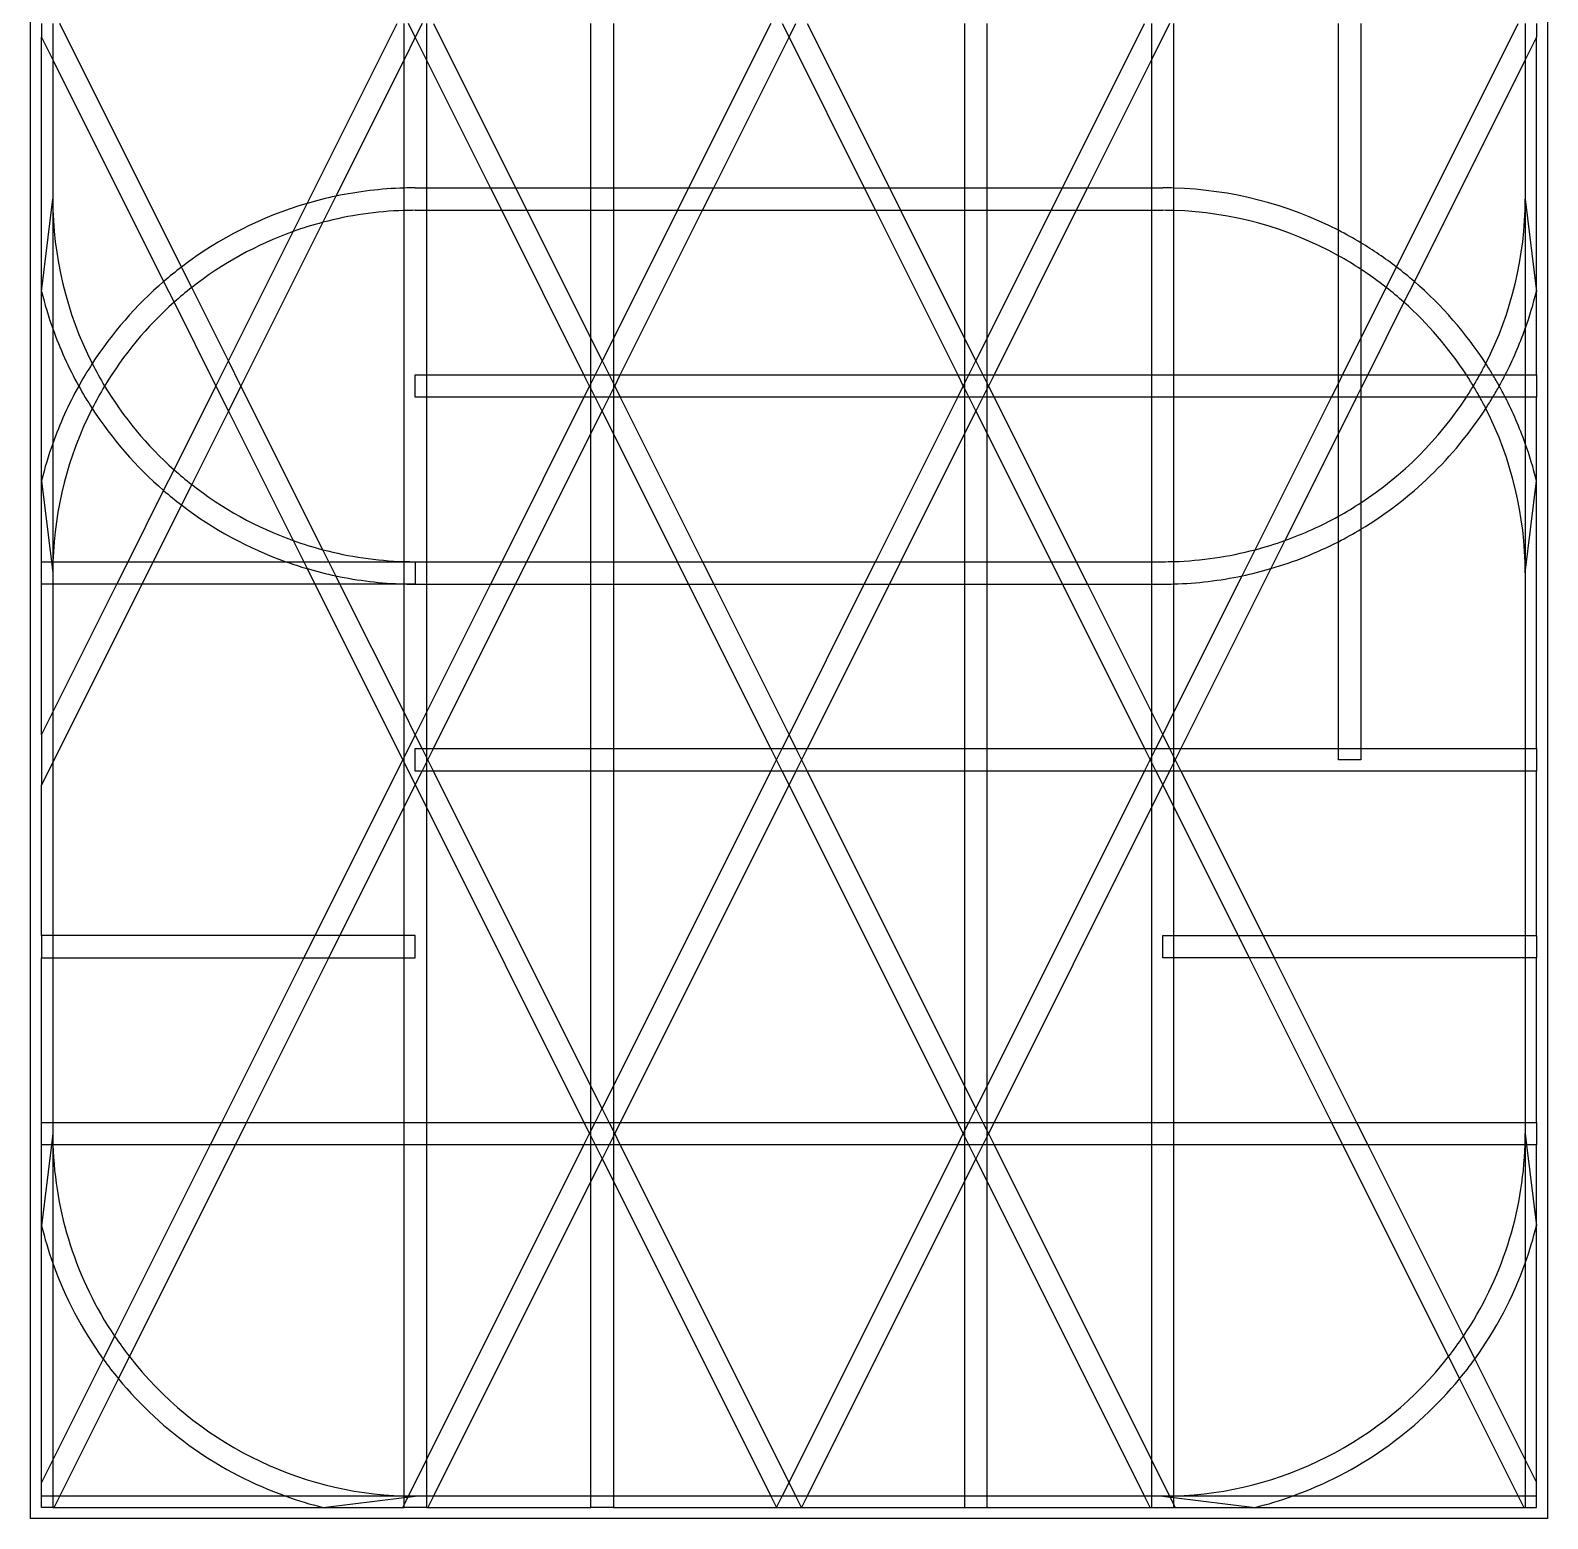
# Model space of a CAD drawing. Extents: x -34 to 34, y -50 to 50.
# Drawn here: x -33.8 to 33.8, y -50.5 to 15.9 of the extents above; entities that cross this region are included whole.
import ezdxf

# ---------------------------------------------------------------- set-up
doc = ezdxf.new("R2010")
doc.units = 0
doc.layers.add('Shape2DView', color=7, linetype='CONTINUOUS')

msp = doc.modelspace()

# ---------------------------------------------------------------- linework, layer by layer
at = {"layer": 'Shape2DView'}
for p, q in [((-33.8333, -50.5), (-33.8333, 50.5)), ((33.8333, 50.5), (33.8333, -50.5)), ((-33.3333, 16.1667), (-33.3333, 15.5486)), ((-32.8333, 16.1667), (-32.8333, 14.5486)), ((-27.0931, 5.30425), (-32.5243, 16.1667)), ((-21.4878, 8.14244), (-17.4757, 16.1667)), ((-17.1667, 14.5486), (-17.1667, 16.1667)), ((-16.6667, 15.5486), (-16.9757, 16.1667)), ((-16.3576, 16.1667), (-16.6667, 15.5486)), ((-16.1667, 16.1667), (-16.1667, 14.5486)), ((-15.8576, 16.1667), (-12.191, 8.83333)), ((-8.83333, 8.83333), (-8.83333, 16.1667)), ((-7.83333, 16.1667), (-7.83333, 8.83333)), ((-0.809017, 16.1667), (-4.47568, 8.83333)), ((-0.309017, 16.1667), (0, 15.5486)), ((0, 15.5486), (0.309017, 16.1667)), ((0.809017, 16.1667), (4.47568, 8.83333)), ((7.83333, 16.1667), (7.83333, 8.83333)), ((8.83333, 8.83333), (8.83333, 16.1667)), ((12.191, 8.83333), (15.8576, 16.1667)), ((16.9757, 16.1667), (16.1667, 14.5486)), ((16.1667, 16.1667), (16.1667, 14.5486)), ((17.1667, 8.82605), (17.1667, 16.1667)), ((24.5, 6.94192), (24.5, 16.1667)), ((25.5, 16.1667), (25.5, 6.38627)), ((27.0931, 5.30425), (32.5243, 16.1667)), ((32.8333, 16.1667), (32.8333, 14.5486)), ((33.3333, 16.1667), (33.3333, 15.5486)), ((-33.3333, 4.22035), (-33.3333, 15.5486)), ((-33.3333, 15.5486), (-32.8333, 14.5486)), ((-16.6667, 15.5486), (-17.1667, 14.5486)), ((-16.1667, 14.5486), (-16.6667, 15.5486)), ((-3.35765, 8.83333), (0, 15.5486)), ((0, 15.5486), (3.35765, 8.83333)), ((33.3333, 15.5486), (32.8333, 14.5486)), ((33.3333, 4.22035), (33.3333, 15.5486)), ((-32.8333, 14.5486), (-32.8333, 8.33333)), ((-32.8333, 14.5486), (-27.888, 4.65803)), ((-17.1667, 14.5486), (-20.209, 8.46387)), ((-17.1667, 8.82605), (-17.1667, 14.5486)), ((-16.1667, 14.5486), (-16.1667, 8.83333)), ((-13.309, 8.83333), (-16.1667, 14.5486)), ((16.1667, 14.5486), (13.309, 8.83333)), ((16.1667, 14.5486), (16.1667, 8.83333)), ((32.8333, 14.5486), (27.888, 4.65803)), ((32.8333, 14.5486), (32.8333, 8.33333)), ((-17.1667, 7.8256), (-17.1667, 8.82605)), ((-16.6667, 8.83333), (-16.1667, 8.83333)), ((-16.1667, 8.83333), (-16.1667, 7.83333)), ((-16.1667, 8.83333), (-13.309, 8.83333)), ((-12.809, 7.83333), (-13.309, 8.83333)), ((-13.309, 8.83333), (-12.191, 8.83333)), ((-12.191, 8.83333), (-11.691, 7.83333)), ((-12.191, 8.83333), (-8.83333, 8.83333)), ((-8.83333, 7.83333), (-8.83333, 8.83333)), ((-8.83333, 8.83333), (-7.83333, 8.83333)), ((-7.83333, 8.83333), (-7.83333, 7.83333)), ((-7.83333, 8.83333), (-4.47568, 8.83333)), ((-4.47568, 8.83333), (-4.97568, 7.83333)), ((-4.47568, 8.83333), (-3.35765, 8.83333)), ((-3.85765, 7.83333), (-3.35765, 8.83333)), ((-3.35765, 8.83333), (3.35765, 8.83333)), ((3.35765, 8.83333), (4.47568, 8.83333)), ((3.35765, 8.83333), (3.85765, 7.83333)), ((4.47568, 8.83333), (4.97568, 7.83333)), ((4.47568, 8.83333), (7.83333, 8.83333)), ((7.83333, 8.83333), (8.83333, 8.83333)), ((7.83333, 8.83333), (7.83333, 7.83333)), ((8.83333, 7.83333), (8.83333, 8.83333)), ((8.83333, 8.83333), (12.191, 8.83333)), ((11.691, 7.83333), (12.191, 8.83333)), ((12.191, 8.83333), (13.309, 8.83333)), ((13.309, 8.83333), (12.809, 7.83333)), ((13.309, 8.83333), (16.1667, 8.83333)), ((16.1667, 8.83333), (16.6667, 8.83333)), ((16.1667, 8.83333), (16.1667, 7.83333)), ((17.1667, 7.8256), (17.1667, 8.82605)), ((-33.3333, 4.22035), (-32.8333, 8.33333)), ((-32.8333, 8.33333), (-32.8333, 2.55983)), ((-22.1153, 6.8875), (-21.4878, 8.14244)), ((-20.209, 8.46387), (-20.7919, 7.29816)), ((32.8333, 8.33333), (33.3333, 4.22035)), ((32.8333, 8.33333), (32.8333, 2.55983)), ((-17.1667, -7.8256), (-17.1667, 7.8256)), ((-16.6667, 7.83333), (-16.1667, 7.83333)), ((-16.1667, 7.83333), (-16.1667, 0.5)), ((-16.1667, 7.83333), (-12.809, 7.83333)), ((-12.809, 7.83333), (-11.691, 7.83333)), ((-9.14235, 0.5), (-12.809, 7.83333)), ((-11.691, 7.83333), (-8.83333, 2.11803)), ((-11.691, 7.83333), (-8.83333, 7.83333)), ((-8.83333, 7.83333), (-7.83333, 7.83333)), ((-8.83333, 2.11803), (-8.83333, 7.83333)), ((-7.83333, 7.83333), (-7.83333, 2.11803)), ((-7.83333, 7.83333), (-4.97568, 7.83333)), ((-4.97568, 7.83333), (-7.83333, 2.11803)), ((-7.52432, 0.5), (-3.85765, 7.83333)), ((-4.97568, 7.83333), (-3.85765, 7.83333)), ((-3.85765, 7.83333), (3.85765, 7.83333)), ((3.85765, 7.83333), (4.97568, 7.83333)), ((3.85765, 7.83333), (7.52432, 0.5)), ((4.97568, 7.83333), (7.83333, 7.83333)), ((4.97568, 7.83333), (7.83333, 2.11803)), ((7.83333, 7.83333), (8.83333, 7.83333)), ((7.83333, 7.83333), (7.83333, 2.11803)), ((8.83333, 7.83333), (11.691, 7.83333)), ((8.83333, 2.11803), (8.83333, 7.83333)), ((8.83333, 2.11803), (11.691, 7.83333)), ((12.809, 7.83333), (9.14235, 0.5)), ((11.691, 7.83333), (12.809, 7.83333)), ((12.809, 7.83333), (16.1667, 7.83333)), ((16.1667, 7.83333), (16.6666, 7.83333)), ((16.1667, 7.83333), (16.1667, 0.5)), ((17.1667, 0.5), (17.1667, 7.8256)), ((-25, 1.11803), (-22.1153, 6.8875)), ((-20.7919, 7.29816), (-24.441, 0)), ((24.5, 5.8088), (24.5, 6.94192)), ((25.5, 6.38627), (25.5, 5.20673)), ((24.5, 0.5), (24.5, 5.8088)), ((-26.6373, 4.39256), (-27.0931, 5.30425)), ((25.5, 5.20673), (25.5, 2.11803)), ((26.6373, 4.39256), (27.0931, 5.30425)), ((-33.3333, -4.22035), (-33.3333, 4.22035)), ((-27.888, 4.65803), (-27.4257, 3.73334)), ((-25, 1.11803), (-26.6373, 4.39256)), ((25.5, 2.11803), (26.6373, 4.39256)), ((27.888, 4.65803), (27.4257, 3.73334)), ((33.3333, 0.5), (33.3333, 4.22035)), ((-27.4257, 3.73334), (-25.559, 0)), ((27.4257, 3.73334), (25.809, 0.5)), ((-32.8333, 2.55983), (-32.8333, -2.55983)), ((-8.83333, 0.5), (-8.83333, 2.11803)), ((-8.83333, 2.11803), (-8.33333, 1.11803)), ((-7.83333, 2.11803), (-8.33333, 1.11803)), ((-7.83333, 2.11803), (-7.83333, 0.5)), ((7.83333, 2.11803), (8.33333, 1.11803)), ((7.83333, 2.11803), (7.83333, 0.5)), ((8.33333, 1.11803), (8.83333, 2.11803)), ((8.83333, 0.5), (8.83333, 2.11803)), ((24.691, 0.5), (25.5, 2.11803)), ((25.5, 2.11803), (25.5, 0.5)), ((32.8333, 2.55983), (32.8333, 0.5)), ((-25.559, 0), (-25, 1.11803)), ((-24.441, 0), (-25, 1.11803)), ((-8.33333, 1.11803), (-8.64235, 0.5)), ((-8.33333, 1.11803), (-8.02432, 0.5)), ((8.02432, 0.5), (8.33333, 1.11803)), ((8.33333, 1.11803), (8.64235, 0.5)), ((-16.6667, -0.5), (-16.6667, 0.5)), ((-16.6667, 0.5), (-16.1667, 0.5)), ((-16.1667, 0.5), (-16.1667, -0.5)), ((-16.1667, 0.5), (-9.14235, 0.5)), ((-8.89235, 0), (-9.14235, 0.5)), ((-9.14235, 0.5), (-8.83333, 0.5)), ((-8.83333, 0.118034), (-8.89235, 0)), ((-8.83333, 0.118034), (-8.83333, 0.5)), ((-8.83333, 0.5), (-8.64235, 0.5)), ((-8.64235, 0.5), (-8.83333, 0.118034)), ((-8.83333, -0.118034), (-8.83333, 0.118034)), ((-8.64235, 0.5), (-8.02432, 0.5)), ((-8.02432, 0.5), (-7.83333, 0.118034)), ((-8.02432, 0.5), (-7.83333, 0.5)), ((-7.83333, 0.5), (-7.52432, 0.5)), ((-7.83333, 0.5), (-7.83333, 0.118034)), ((-7.83333, 0.118034), (-7.83333, -0.118034)), ((-7.83333, 0.118034), (-7.77432, 0)), ((-7.77432, 0), (-7.52432, 0.5)), ((-7.52432, 0.5), (7.52432, 0.5)), ((7.52432, 0.5), (7.83333, 0.5)), ((7.52432, 0.5), (7.77432, 0)), ((7.52432, -0.5), (7.77432, 0)), ((7.77432, 0), (7.83333, 0.118034)), ((7.77432, 0), (7.83333, -0.118034)), ((7.83333, 0.5), (8.02432, 0.5)), ((7.83333, 0.118034), (8.02432, 0.5)), ((7.83333, 0.5), (7.83333, 0.118034)), ((7.83333, 0.118034), (7.83333, -0.118034)), ((8.02432, 0.5), (8.64235, 0.5)), ((8.64235, 0.5), (8.83333, 0.5)), ((8.64235, 0.5), (8.83333, 0.118034)), ((8.83333, 0.5), (9.14235, 0.5)), ((8.83333, 0.118034), (8.83333, 0.5)), ((8.83333, 0.118034), (8.89235, 0)), ((8.83333, -0.118034), (8.83333, 0.118034)), ((8.89235, 0), (8.83333, -0.118034)), ((9.14235, 0.5), (8.89235, 0)), ((8.89235, 0), (9.14235, -0.5)), ((9.14235, 0.5), (16.1667, 0.5)), ((16.1667, 0.5), (17.1667, 0.5)), ((16.1667, 0.5), (16.1667, -0.5)), ((17.1667, 0.5), (24.5, 0.5)), ((17.1667, -0.5), (17.1667, 0.5)), ((24.191, -0.5), (24.5, 0.118034)), ((24.5, 0.5), (24.691, 0.5)), ((24.5, 0.118034), (24.691, 0.5)), ((24.5, 0.118034), (24.5, 0.5)), ((24.5, -0.5), (24.5, 0.118034)), ((24.691, 0.5), (25.5, 0.5)), ((25.5, 0.5), (25.809, 0.5)), ((25.809, 0.5), (25.5, -0.118034)), ((25.5, 0.5), (25.5, -0.118034)), ((25.809, 0.5), (30.2067, 0.5)), ((30.2067, 0.5), (30.8088, 0.5)), ((30.8088, 0.5), (31.3863, 0.5)), ((31.3863, 0.5), (31.9419, 0.5)), ((31.9419, 0.5), (32.8333, 0.5)), ((32.8333, 0.5), (33.3333, 0.5)), ((32.8333, 0.5), (32.8333, -0.5)), ((33.3333, 0.5), (33.3333, -0.5)), ((-27.4257, -3.73334), (-25.559, 0)), ((-25.559, 0), (-25, -1.11803)), ((-24.441, 0), (-25, -1.11803)), ((-20.7919, -7.29816), (-24.441, 0)), ((-16.1667, -0.5), (-16.6667, -0.5)), ((-16.1667, -0.5), (-16.1667, -7.83333)), ((-9.14235, -0.5), (-16.1667, -0.5)), ((-9.14235, -0.5), (-12.809, -7.83333)), ((-8.89235, 0), (-9.14235, -0.5)), ((-8.83333, -0.5), (-9.14235, -0.5)), ((-8.83333, -0.118034), (-8.89235, 0)), ((-8.83333, -0.5), (-8.83333, -0.118034)), ((-8.64235, -0.5), (-8.83333, -0.118034)), ((-8.83333, -2.11803), (-8.83333, -0.5)), ((-8.64235, -0.5), (-8.83333, -0.5)), ((-8.33333, -1.11803), (-8.64235, -0.5)), ((-8.02432, -0.5), (-8.64235, -0.5)), ((-8.33333, -1.11803), (-8.02432, -0.5)), ((-8.02432, -0.5), (-7.83333, -0.118034)), ((-7.83333, -0.5), (-8.02432, -0.5)), ((-7.83333, -0.118034), (-7.77432, 0)), ((-7.83333, -0.118034), (-7.83333, -0.5)), ((-7.83333, -0.5), (-7.83333, -2.11803)), ((-7.52432, -0.5), (-7.83333, -0.5)), ((-7.77432, 0), (-7.52432, -0.5)), ((-7.52432, -0.5), (-3.85765, -7.83333)), ((7.52432, -0.5), (-7.52432, -0.5)), ((3.85765, -7.83333), (7.52432, -0.5)), ((7.83333, -0.5), (7.52432, -0.5)), ((7.83333, -0.118034), (8.02432, -0.5)), ((7.83333, -0.118034), (7.83333, -0.5)), ((7.83333, -0.5), (7.83333, -2.11803)), ((8.02432, -0.5), (7.83333, -0.5)), ((8.64235, -0.5), (8.02432, -0.5)), ((8.02432, -0.5), (8.33333, -1.11803)), ((8.64235, -0.5), (8.33333, -1.11803)), ((8.83333, -0.118034), (8.64235, -0.5)), ((8.83333, -0.5), (8.64235, -0.5)), ((8.83333, -0.5), (8.83333, -0.118034)), ((9.14235, -0.5), (8.83333, -0.5)), ((8.83333, -2.11803), (8.83333, -0.5)), ((16.1667, -0.5), (9.14235, -0.5)), ((9.14235, -0.5), (12.809, -7.83333)), ((16.1667, -0.5), (16.1667, -7.83333)), ((17.1667, -0.5), (16.1667, -0.5)), ((24.191, -0.5), (17.1667, -0.5)), ((17.1667, -7.8256), (17.1667, -0.5)), ((20.7919, -7.29816), (24.191, -0.5)), ((24.5, -0.5), (24.191, -0.5)), ((25.309, -0.5), (24.5, -0.5)), ((25.309, -0.5), (24.5, -2.11803)), ((24.5, -2.11803), (24.5, -0.5)), ((25.5, -0.118034), (25.309, -0.5)), ((25.5, -0.5), (25.309, -0.5)), ((25.5, -0.118034), (25.5, -0.5)), ((30.2067, -0.5), (25.5, -0.5)), ((25.5, -0.5), (25.5, -5.20673)), ((30.8088, -0.5), (30.2067, -0.5)), ((31.3863, -0.5), (30.8088, -0.5)), ((31.9419, -0.5), (31.3863, -0.5)), ((32.8333, -0.5), (31.9419, -0.5)), ((33.3333, -0.5), (32.8333, -0.5)), ((32.8333, -0.5), (32.8333, -2.55983)), ((33.3333, -4.22035), (33.3333, -0.5)), ((-25, -1.11803), (-26.6373, -4.39256)), ((-25, -1.11803), (-22.1153, -6.8875)), ((-8.83333, -2.11803), (-8.33333, -1.11803)), ((-7.83333, -2.11803), (-8.33333, -1.11803)), ((8.33333, -1.11803), (7.83333, -2.11803)), ((8.33333, -1.11803), (8.83333, -2.11803)), ((-32.8333, -2.55983), (-32.8333, -7.83333)), ((-11.691, -7.83333), (-8.83333, -2.11803)), ((-8.83333, -7.83333), (-8.83333, -2.11803)), ((-7.83333, -2.11803), (-7.83333, -7.83333)), ((-4.97568, -7.83333), (-7.83333, -2.11803)), ((7.83333, -2.11803), (4.97568, -7.83333)), ((7.83333, -2.11803), (7.83333, -7.83333)), ((8.83333, -2.11803), (11.691, -7.83333)), ((8.83333, -7.83333), (8.83333, -2.11803)), ((24.5, -2.11803), (22.1153, -6.8875)), ((24.5, -5.8088), (24.5, -2.11803)), ((32.8333, -2.55983), (32.8333, -8.33333)), ((-27.888, -4.65803), (-27.4257, -3.73334)), ((-33.3333, -7.83333), (-33.3333, -4.22035)), ((-33.3333, -4.22035), (-32.8941, -7.83333)), ((-29.4757, -7.83333), (-27.888, -4.65803)), ((-26.6373, -4.39256), (-27.0931, -5.30425)), ((32.8333, -8.33333), (33.3333, -4.22035)), ((33.3333, -16.1667), (33.3333, -4.22035)), ((-27.0931, -5.30425), (-28.3576, -7.83333)), ((25.5, -5.20673), (25.5, -6.38627)), ((24.5, -6.94192), (24.5, -5.8088)), ((25.5, -6.38627), (25.5, -16.1667)), ((-22.1153, -6.8875), (-21.6424, -7.83333)), ((-20.5243, -7.83333), (-20.7919, -7.29816)), ((20.209, -8.46387), (20.7919, -7.29816)), ((22.1153, -6.8875), (21.4878, -8.14244)), ((24.5, -16.1667), (24.5, -6.94192)), ((-33.3333, -8.83333), (-33.3333, -7.83333)), ((-33.3333, -7.83333), (-32.8941, -7.83333)), ((-32.8941, -7.83333), (-32.8333, -8.33333)), ((-32.8941, -7.83333), (-32.8333, -7.83333)), ((-32.8333, -7.83333), (-32.8333, -8.33333)), ((-32.8333, -7.83333), (-32.8256, -7.83333)), ((-32.8256, -7.83333), (-29.4757, -7.83333)), ((-29.9757, -8.83333), (-29.4757, -7.83333)), ((-29.4757, -7.83333), (-28.3576, -7.83333)), ((-28.3576, -7.83333), (-28.8576, -8.83333)), ((-28.3576, -7.83333), (-22.4402, -7.83333)), ((-22.4402, -7.83333), (-21.6424, -7.83333)), ((-21.6424, -7.83333), (-21.4878, -8.14244)), ((-21.6424, -7.83333), (-20.5243, -7.83333)), ((-20.209, -8.46387), (-20.5243, -7.83333)), ((-20.5243, -7.83333), (-17.1667, -7.83333)), ((-17.1667, -7.83333), (-17.1667, -7.8256)), ((-17.1667, -8.82605), (-17.1667, -7.83333)), ((-17.1667, -7.83333), (-16.6667, -7.83333)), ((-16.6667, -7.83333), (-16.6667, -8.83333)), ((-16.6667, -7.83333), (-16.1667, -7.83333)), ((-16.1667, -7.83333), (-16.1667, -8.83333)), ((-16.1667, -7.83333), (-12.809, -7.83333)), ((-12.809, -7.83333), (-13.309, -8.83333)), ((-12.809, -7.83333), (-11.691, -7.83333)), ((-12.191, -8.83333), (-11.691, -7.83333)), ((-11.691, -7.83333), (-8.83333, -7.83333)), ((-8.83333, -8.83333), (-8.83333, -7.83333)), ((-8.83333, -7.83333), (-7.83333, -7.83333)), ((-7.83333, -7.83333), (-7.83333, -8.83333)), ((-7.83333, -7.83333), (-4.97568, -7.83333)), ((-4.47568, -8.83333), (-4.97568, -7.83333)), ((-4.97568, -7.83333), (-3.85765, -7.83333)), ((-3.85765, -7.83333), (-3.35765, -8.83333)), ((-3.85765, -7.83333), (3.85765, -7.83333)), ((3.35765, -8.83333), (3.85765, -7.83333)), ((3.85765, -7.83333), (4.97568, -7.83333)), ((4.97568, -7.83333), (4.47568, -8.83333)), ((4.97568, -7.83333), (7.83333, -7.83333)), ((7.83333, -7.83333), (7.83333, -8.83333)), ((7.83333, -7.83333), (8.83333, -7.83333)), ((8.83333, -8.83333), (8.83333, -7.83333)), ((8.83333, -7.83333), (11.691, -7.83333)), ((11.691, -7.83333), (12.191, -8.83333)), ((11.691, -7.83333), (12.809, -7.83333)), ((12.809, -7.83333), (13.309, -8.83333)), ((12.809, -7.83333), (16.1667, -7.83333)), ((16.1667, -7.83333), (16.1667, -8.83333)), ((16.1667, -7.83333), (16.6666, -7.83333)), ((17.1667, -8.82605), (17.1667, -7.8256)), ((-32.8333, -8.33333), (-32.8333, -8.83333)), ((-21.4878, -8.14244), (-21.1424, -8.83333)), ((-20.0243, -8.83333), (-20.209, -8.46387)), ((17.1667, -14.5486), (20.209, -8.46387)), ((21.4878, -8.14244), (17.4757, -16.1667)), ((32.8333, -8.33333), (32.8333, -16.1667)), ((-33.3333, -15.5486), (-33.3333, -8.83333)), ((-32.8333, -8.83333), (-33.3333, -8.83333)), ((-32.8333, -8.83333), (-32.8333, -14.5486)), ((-28.8576, -8.83333), (-32.8333, -16.7847)), ((-32.8333, -14.5486), (-29.9757, -8.83333)), ((-29.9757, -8.83333), (-32.8333, -8.83333)), ((-28.8576, -8.83333), (-29.9757, -8.83333)), ((-21.1424, -8.83333), (-28.8576, -8.83333)), ((-21.1424, -8.83333), (-17.2257, -16.6667)), ((-20.0243, -8.83333), (-21.1424, -8.83333)), ((-17.1667, -14.5486), (-20.0243, -8.83333)), ((-17.1667, -8.83333), (-20.0243, -8.83333)), ((-17.1667, -8.83333), (-17.1667, -8.82605)), ((-16.6667, -8.83333), (-17.1667, -8.83333)), ((-17.1667, -14.5486), (-17.1667, -8.83333)), ((-16.6667, -8.83333), (-16.1667, -8.83333)), ((-16.1667, -8.83333), (-16.1667, -14.5486)), ((-13.309, -8.83333), (-16.1667, -14.5486)), ((-16.1667, -8.83333), (-13.309, -8.83333)), ((-15.8576, -16.1667), (-12.191, -8.83333)), ((-13.309, -8.83333), (-12.191, -8.83333)), ((-12.191, -8.83333), (-8.83333, -8.83333)), ((-8.83333, -8.83333), (-7.83333, -8.83333)), ((-8.83333, -16.1667), (-8.83333, -8.83333)), ((-7.83333, -8.83333), (-7.83333, -16.1667)), ((-7.83333, -8.83333), (-4.47568, -8.83333)), ((-4.47568, -8.83333), (-3.35765, -8.83333)), ((-0.809017, -16.1667), (-4.47568, -8.83333)), ((-3.35765, -8.83333), (0, -15.5486)), ((-3.35765, -8.83333), (3.35765, -8.83333)), ((0, -15.5486), (3.35765, -8.83333)), ((4.47568, -8.83333), (0.809017, -16.1667)), ((3.35765, -8.83333), (4.47568, -8.83333)), ((4.47568, -8.83333), (7.83333, -8.83333)), ((7.83333, -8.83333), (7.83333, -16.1667)), ((7.83333, -8.83333), (8.83333, -8.83333)), ((8.83333, -16.1667), (8.83333, -8.83333)), ((8.83333, -8.83333), (12.191, -8.83333)), ((12.191, -8.83333), (15.8576, -16.1667)), ((12.191, -8.83333), (13.309, -8.83333)), ((13.309, -8.83333), (16.1667, -14.5486)), ((13.309, -8.83333), (16.1667, -8.83333)), ((16.1667, -8.83333), (16.6667, -8.83333)), ((16.1667, -8.83333), (16.1667, -14.5486)), ((17.1667, -14.5486), (17.1667, -8.82605)), ((-33.3333, -15.5486), (-32.8333, -14.5486)), ((-32.8333, -14.5486), (-32.8333, -16.7847)), ((-17.1667, -16.5486), (-17.1667, -14.5486)), ((-16.6667, -15.5486), (-17.1667, -14.5486)), ((-16.1667, -14.5486), (-16.6667, -15.5486)), ((-16.1667, -14.5486), (-16.1667, -16.1667)), ((16.1667, -14.5486), (16.6667, -15.5486)), ((16.1667, -14.5486), (16.1667, -16.1667)), ((16.6667, -15.5486), (17.1667, -14.5486)), ((17.1667, -16.1667), (17.1667, -14.5486)), ((-33.3333, -15.5486), (-33.3333, -17.7847)), ((-16.6667, -15.5486), (-17.1667, -16.5486)), ((-16.3576, -16.1667), (-16.6667, -15.5486)), ((-0.309017, -16.1667), (0, -15.5486)), ((0, -15.5486), (0.309017, -16.1667)), ((16.3576, -16.1667), (16.6667, -15.5486)), ((16.6667, -15.5486), (16.9757, -16.1667)), ((-16.6667, -17.1667), (-16.6667, -16.1667)), ((-16.6667, -16.1667), (-16.3576, -16.1667)), ((-16.3576, -16.1667), (-16.1667, -16.1667)), ((-16.1667, -16.5486), (-16.3576, -16.1667)), ((-16.1667, -16.1667), (-16.1667, -16.5486)), ((-16.1667, -16.1667), (-15.8576, -16.1667)), ((-16.1076, -16.6667), (-15.8576, -16.1667)), ((-15.8576, -16.1667), (-8.83333, -16.1667)), ((-8.83333, -17.1667), (-8.83333, -16.1667)), ((-8.83333, -16.1667), (-7.83333, -16.1667)), ((-7.83333, -16.1667), (-7.83333, -17.1667)), ((-7.83333, -16.1667), (-0.809017, -16.1667)), ((-0.559017, -16.6667), (-0.809017, -16.1667)), ((-0.809017, -16.1667), (-0.309017, -16.1667)), ((-0.559017, -16.6667), (-0.309017, -16.1667)), ((-0.309017, -16.1667), (0.309017, -16.1667)), ((0.309017, -16.1667), (0.559017, -16.6667)), ((0.309017, -16.1667), (0.809017, -16.1667)), ((0.809017, -16.1667), (0.559017, -16.6667)), ((0.809017, -16.1667), (7.83333, -16.1667)), ((7.83333, -16.1667), (7.83333, -17.1667)), ((7.83333, -16.1667), (8.83333, -16.1667)), ((8.83333, -16.1667), (15.8576, -16.1667)), ((8.83333, -17.1667), (8.83333, -16.1667)), ((15.8576, -16.1667), (16.1076, -16.6667)), ((15.8576, -16.1667), (16.1667, -16.1667)), ((16.1667, -16.5486), (16.3576, -16.1667)), ((16.1667, -16.1667), (16.1667, -16.5486)), ((16.1667, -16.1667), (16.3576, -16.1667)), ((16.3576, -16.1667), (16.9757, -16.1667)), ((16.9757, -16.1667), (17.1667, -16.1667)), ((16.9757, -16.1667), (17.1667, -16.5486)), ((17.1667, -16.1667), (17.4757, -16.1667)), ((17.1667, -16.5486), (17.1667, -16.1667)), ((17.4757, -16.1667), (17.2257, -16.6667)), ((17.4757, -16.1667), (24.5, -16.1667)), ((24.5, -16.6667), (24.5, -16.1667)), ((24.5, -16.1667), (25.5, -16.1667)), ((25.5, -16.1667), (32.8333, -16.1667)), ((25.5, -16.1667), (25.5, -16.6667)), ((32.8333, -16.1667), (33.3333, -16.1667)), ((32.8333, -16.1667), (32.8333, -17.1667)), ((33.3333, -16.1667), (33.3333, -17.1667)), ((-32.8333, -16.7847), (-33.3333, -17.7847)), ((-32.8333, -16.7847), (-32.8333, -24.5)), ((-17.2257, -16.6667), (-21.1424, -24.5)), ((-17.1667, -16.5486), (-17.2257, -16.6667)), ((-17.2257, -16.6667), (-17.1667, -16.7847)), ((-17.1667, -16.7847), (-17.1667, -16.5486)), ((-17.1667, -18.7847), (-17.1667, -16.7847)), ((-17.1667, -16.7847), (-16.6667, -17.7847)), ((-16.3576, -17.1667), (-16.1667, -16.7847)), ((-16.1667, -16.5486), (-16.1667, -16.7847)), ((-16.1076, -16.6667), (-16.1667, -16.5486)), ((-16.1667, -16.7847), (-16.1076, -16.6667)), ((-16.1667, -16.7847), (-16.1667, -17.1667)), ((-15.8576, -17.1667), (-16.1076, -16.6667)), ((-0.809017, -17.1667), (-0.559017, -16.6667)), ((-0.309017, -17.1667), (-0.559017, -16.6667)), ((0.559017, -16.6667), (0.309017, -17.1667)), ((0.559017, -16.6667), (0.809017, -17.1667)), ((15.8576, -17.1667), (16.1076, -16.6667)), ((16.1076, -16.6667), (16.1667, -16.5486)), ((16.1076, -16.6667), (16.1667, -16.7847)), ((16.1667, -16.5486), (16.1667, -16.7847)), ((16.1667, -16.7847), (16.3576, -17.1667)), ((16.1667, -16.7847), (16.1667, -17.1667)), ((17.1667, -16.7847), (16.9757, -17.1667)), ((17.1667, -16.5486), (17.2257, -16.6667)), ((17.1667, -16.7847), (17.1667, -16.5486)), ((17.2257, -16.6667), (17.1667, -16.7847)), ((17.1667, -17.1667), (17.1667, -16.7847)), ((17.2257, -16.6667), (17.4757, -17.1667)), ((25.5, -16.6667), (24.5, -16.6667)), ((-16.6667, -17.7847), (-16.3576, -17.1667)), ((-16.3576, -17.1667), (-16.6667, -17.1667)), ((-16.1667, -17.1667), (-16.3576, -17.1667)), ((-16.1667, -17.1667), (-16.1667, -18.7847)), ((-15.8576, -17.1667), (-16.1667, -17.1667)), ((-8.83333, -31.2153), (-15.8576, -17.1667)), ((-8.83333, -17.1667), (-15.8576, -17.1667)), ((-7.83333, -17.1667), (-8.83333, -17.1667)), ((-8.83333, -31.2153), (-8.83333, -17.1667)), ((-7.83333, -31.2153), (-0.809017, -17.1667)), ((-7.83333, -17.1667), (-7.83333, -31.2153)), ((-0.809017, -17.1667), (-7.83333, -17.1667)), ((-0.309017, -17.1667), (-0.809017, -17.1667)), ((0, -17.7847), (-0.309017, -17.1667)), ((0.309017, -17.1667), (-0.309017, -17.1667)), ((0.309017, -17.1667), (0, -17.7847)), ((0.809017, -17.1667), (0.309017, -17.1667)), ((0.809017, -17.1667), (7.83333, -31.2153)), ((7.83333, -17.1667), (0.809017, -17.1667)), ((8.83333, -17.1667), (7.83333, -17.1667)), ((7.83333, -17.1667), (7.83333, -31.2153)), ((8.83333, -31.2153), (15.8576, -17.1667)), ((15.8576, -17.1667), (8.83333, -17.1667)), ((8.83333, -31.2153), (8.83333, -17.1667)), ((16.1667, -17.1667), (15.8576, -17.1667)), ((16.3576, -17.1667), (16.1667, -17.1667)), ((16.1667, -17.1667), (16.1667, -18.7847)), ((16.9757, -17.1667), (16.3576, -17.1667)), ((16.3576, -17.1667), (16.6667, -17.7847)), ((16.9757, -17.1667), (16.6667, -17.7847)), ((17.1667, -17.1667), (16.9757, -17.1667)), ((17.4757, -17.1667), (17.1667, -17.1667)), ((17.1667, -18.7847), (17.1667, -17.1667)), ((32.8333, -17.1667), (17.4757, -17.1667)), ((17.4757, -17.1667), (21.1424, -24.5)), ((33.3333, -17.1667), (32.8333, -17.1667)), ((32.8333, -17.1667), (32.8333, -24.5)), ((33.3333, -24.5), (33.3333, -17.1667)), ((-33.3333, -24.5), (-33.3333, -17.7847)), ((-17.1667, -18.7847), (-16.6667, -17.7847)), ((-16.6667, -17.7847), (-16.1667, -18.7847)), ((0, -17.7847), (-7.52432, -32.8333)), ((7.52432, -32.8333), (0, -17.7847)), ((16.6667, -17.7847), (16.1667, -18.7847)), ((16.6667, -17.7847), (17.1667, -18.7847)), ((-20.0243, -24.5), (-17.1667, -18.7847)), ((-17.1667, -24.5), (-17.1667, -18.7847)), ((-16.1667, -18.7847), (-16.1667, -32.8333)), ((-16.1667, -18.7847), (-9.14235, -32.8333)), ((16.1667, -18.7847), (9.14235, -32.8333)), ((16.1667, -18.7847), (16.1667, -32.8333)), ((17.1667, -18.7847), (20.0243, -24.5)), ((17.1667, -24.5), (17.1667, -18.7847)), ((-33.3333, -24.5), (-33.3333, -25.5)), ((-32.8333, -24.5), (-33.3333, -24.5)), ((-32.8333, -24.5), (-32.8333, -25.5)), ((-21.1424, -24.5), (-32.8333, -24.5)), ((-21.1424, -24.5), (-21.6424, -25.5)), ((-20.0243, -24.5), (-21.1424, -24.5)), ((-20.5243, -25.5), (-20.0243, -24.5)), ((-17.1667, -24.5), (-20.0243, -24.5)), ((-17.1667, -25.5), (-17.1667, -24.5)), ((-16.6667, -24.5), (-17.1667, -24.5)), ((-16.6667, -25.5), (-16.6667, -24.5)), ((16.6667, -25.5), (16.6667, -24.5)), ((16.6667, -24.5), (17.1667, -24.5)), ((17.1667, -24.5), (20.0243, -24.5)), ((17.1667, -25.5), (17.1667, -24.5)), ((20.0243, -24.5), (21.1424, -24.5)), ((20.0243, -24.5), (20.5243, -25.5)), ((21.1424, -24.5), (32.8333, -24.5)), ((21.1424, -24.5), (21.6424, -25.5)), ((32.8333, -24.5), (33.3333, -24.5)), ((32.8333, -24.5), (32.8333, -25.5)), ((33.3333, -24.5), (33.3333, -25.5)), ((-33.3333, -32.8333), (-33.3333, -25.5)), ((-33.3333, -25.5), (-32.8333, -25.5)), ((-32.8333, -25.5), (-32.8333, -32.8333)), ((-32.8333, -25.5), (-21.6424, -25.5)), ((-21.6424, -25.5), (-25.309, -32.8333)), ((-24.191, -32.8333), (-20.5243, -25.5)), ((-21.6424, -25.5), (-20.5243, -25.5)), ((-20.5243, -25.5), (-17.1667, -25.5)), ((-17.1667, -25.5), (-16.6667, -25.5)), ((-17.1667, -32.8333), (-17.1667, -25.5)), ((17.1667, -25.5), (16.6667, -25.5)), ((20.5243, -25.5), (17.1667, -25.5)), ((17.1667, -32.8333), (17.1667, -25.5)), ((21.6424, -25.5), (20.5243, -25.5)), ((20.5243, -25.5), (24.191, -32.8333)), ((32.8333, -25.5), (21.6424, -25.5)), ((21.6424, -25.5), (25.309, -32.8333)), ((33.3333, -25.5), (32.8333, -25.5)), ((32.8333, -25.5), (32.8333, -32.8333)), ((33.3333, -32.8333), (33.3333, -25.5)), ((-8.83333, -32.8333), (-8.83333, -31.2153)), ((-8.33333, -32.2153), (-8.83333, -31.2153)), ((-8.33333, -32.2153), (-7.83333, -31.2153)), ((-7.83333, -31.2153), (-7.83333, -32.8333)), ((7.83333, -31.2153), (8.33333, -32.2153)), ((7.83333, -31.2153), (7.83333, -32.8333)), ((8.33333, -32.2153), (8.83333, -31.2153)), ((8.83333, -32.8333), (8.83333, -31.2153)), ((-8.64235, -32.8333), (-8.33333, -32.2153)), ((-8.02432, -32.8333), (-8.33333, -32.2153)), ((8.02432, -32.8333), (8.33333, -32.2153)), ((8.33333, -32.2153), (8.64235, -32.8333)), ((-33.3333, -33.8333), (-33.3333, -32.8333)), ((-33.3333, -32.8333), (-32.8333, -32.8333)), ((-32.8333, -32.8333), (-32.8333, -33.3333)), ((-32.8333, -32.8333), (-25.309, -32.8333)), ((-25.309, -32.8333), (-25.809, -33.8333)), ((-25.309, -32.8333), (-24.191, -32.8333)), ((-24.691, -33.8333), (-24.191, -32.8333)), ((-24.191, -32.8333), (-17.1667, -32.8333)), ((-17.1667, -33.8333), (-17.1667, -32.8333)), ((-17.1667, -32.8333), (-16.1667, -32.8333)), ((-16.1667, -32.8333), (-16.1667, -33.8333)), ((-16.1667, -32.8333), (-9.14235, -32.8333)), ((-9.14235, -32.8333), (-8.89235, -33.3333)), ((-9.14235, -32.8333), (-8.83333, -32.8333)), ((-8.83333, -33.2153), (-8.64235, -32.8333)), ((-8.83333, -33.2153), (-8.83333, -32.8333)), ((-8.83333, -32.8333), (-8.64235, -32.8333)), ((-8.64235, -32.8333), (-8.02432, -32.8333)), ((-7.83333, -33.2153), (-8.02432, -32.8333)), ((-8.02432, -32.8333), (-7.83333, -32.8333)), ((-7.83333, -32.8333), (-7.83333, -33.2153)), ((-7.83333, -32.8333), (-7.52432, -32.8333)), ((-7.52432, -32.8333), (-7.77432, -33.3333)), ((-7.52432, -32.8333), (7.52432, -32.8333)), ((7.77432, -33.3333), (7.52432, -32.8333)), ((7.52432, -32.8333), (7.83333, -32.8333)), ((7.83333, -33.2153), (8.02432, -32.8333)), ((7.83333, -32.8333), (7.83333, -33.2153)), ((7.83333, -32.8333), (8.02432, -32.8333)), ((8.02432, -32.8333), (8.64235, -32.8333)), ((8.64235, -32.8333), (8.83333, -33.2153)), ((8.64235, -32.8333), (8.83333, -32.8333)), ((8.83333, -32.8333), (9.14235, -32.8333)), ((8.83333, -33.2153), (8.83333, -32.8333)), ((9.14235, -32.8333), (8.89235, -33.3333)), ((9.14235, -32.8333), (16.1667, -32.8333)), ((16.1667, -32.8333), (16.1667, -33.8333)), ((16.1667, -32.8333), (17.1667, -32.8333)), ((17.1667, -32.8333), (24.191, -32.8333)), ((17.1667, -33.8333), (17.1667, -32.8333)), ((24.191, -32.8333), (25.309, -32.8333)), ((24.191, -32.8333), (24.691, -33.8333)), ((25.309, -32.8333), (32.8333, -32.8333)), ((25.309, -32.8333), (25.809, -33.8333)), ((32.8333, -32.8333), (33.3333, -32.8333)), ((32.8333, -32.8333), (32.8333, -33.3333)), ((33.3333, -32.8333), (33.3333, -33.8333)), ((-33.3333, -37.4463), (-33.3333, -33.8333)), ((-32.8941, -33.8333), (-33.3333, -33.8333)), ((-32.8941, -33.8333), (-33.3333, -37.4463)), ((-32.8333, -33.3333), (-32.8941, -33.8333)), ((-32.8333, -33.8333), (-32.8941, -33.8333)), ((-32.8333, -33.3333), (-32.8333, -33.8333)), ((-32.8333, -33.8333), (-32.8333, -39.1068)), ((-32.8256, -33.8333), (-32.8333, -33.8333)), ((-25.809, -33.8333), (-32.8256, -33.8333)), ((-25.809, -33.8333), (-30.075, -42.3653)), ((-29.4131, -43.2776), (-24.691, -33.8333)), ((-24.691, -33.8333), (-25.809, -33.8333)), ((-17.1667, -33.8333), (-24.691, -33.8333)), ((-16.1667, -33.8333), (-17.1667, -33.8333)), ((-17.1667, -49.4923), (-17.1667, -33.8333)), ((-16.1667, -47.882), (-9.14235, -33.8333)), ((-16.1667, -33.8333), (-16.1667, -47.882)), ((-9.14235, -33.8333), (-16.1667, -33.8333)), ((-9.14235, -33.8333), (-8.89235, -33.3333)), ((-8.83333, -33.8333), (-9.14235, -33.8333)), ((-8.89235, -33.3333), (-8.83333, -33.2153)), ((-8.89235, -33.3333), (-8.83333, -33.4514)), ((-8.83333, -33.4514), (-8.83333, -33.2153)), ((-8.83333, -33.8333), (-8.83333, -33.4514)), ((-8.83333, -33.4514), (-8.64235, -33.8333)), ((-8.83333, -35.4514), (-8.83333, -33.8333)), ((-8.64235, -33.8333), (-8.83333, -33.8333)), ((-8.64235, -33.8333), (-8.33333, -34.4514)), ((-8.02432, -33.8333), (-8.64235, -33.8333)), ((-8.02432, -33.8333), (-8.33333, -34.4514)), ((-7.83333, -33.4514), (-8.02432, -33.8333)), ((-7.83333, -33.8333), (-8.02432, -33.8333)), ((-7.83333, -33.2153), (-7.83333, -33.4514)), ((-7.77432, -33.3333), (-7.83333, -33.2153)), ((-7.77432, -33.3333), (-7.83333, -33.4514)), ((-7.83333, -33.4514), (-7.83333, -33.8333)), ((-7.83333, -33.8333), (-7.83333, -35.4514)), ((-7.52432, -33.8333), (-7.83333, -33.8333)), ((-7.52432, -33.8333), (-7.77432, -33.3333)), ((0, -48.882), (-7.52432, -33.8333)), ((7.52432, -33.8333), (-7.52432, -33.8333)), ((0, -48.882), (7.52432, -33.8333)), ((7.52432, -33.8333), (7.77432, -33.3333)), ((7.83333, -33.8333), (7.52432, -33.8333)), ((7.77432, -33.3333), (7.83333, -33.2153)), ((7.83333, -33.4514), (7.77432, -33.3333)), ((7.83333, -33.2153), (7.83333, -33.4514)), ((7.83333, -33.4514), (7.83333, -33.8333)), ((8.02432, -33.8333), (7.83333, -33.4514)), ((7.83333, -33.8333), (7.83333, -35.4514)), ((8.02432, -33.8333), (7.83333, -33.8333)), ((8.33333, -34.4514), (8.02432, -33.8333)), ((8.64235, -33.8333), (8.02432, -33.8333)), ((8.64235, -33.8333), (8.33333, -34.4514)), ((8.83333, -33.4514), (8.64235, -33.8333)), ((8.83333, -33.8333), (8.64235, -33.8333)), ((8.83333, -33.2153), (8.89235, -33.3333)), ((8.83333, -33.4514), (8.83333, -33.2153)), ((8.89235, -33.3333), (8.83333, -33.4514)), ((8.83333, -33.8333), (8.83333, -33.4514)), ((9.14235, -33.8333), (8.83333, -33.8333)), ((8.83333, -35.4514), (8.83333, -33.8333)), ((8.89235, -33.3333), (9.14235, -33.8333)), ((9.14235, -33.8333), (16.1667, -47.882)), ((16.1667, -33.8333), (9.14235, -33.8333)), ((16.1667, -33.8333), (16.1667, -47.882)), ((17.1667, -33.8333), (16.1667, -33.8333)), ((17.1667, -49.4923), (17.1667, -33.8333)), ((24.691, -33.8333), (17.1667, -33.8333)), ((25.809, -33.8333), (24.691, -33.8333)), ((24.691, -33.8333), (29.4131, -43.2776)), ((32.8256, -33.8333), (25.809, -33.8333)), ((25.809, -33.8333), (30.075, -42.3653)), ((32.8333, -33.8333), (32.8256, -33.8333)), ((32.8333, -33.3333), (32.8941, -33.8333)), ((32.8333, -33.3333), (32.8333, -33.8333)), ((32.8941, -33.8333), (32.8333, -33.8333)), ((32.8333, -33.8333), (32.8333, -39.1068)), ((33.3333, -33.8333), (32.8941, -33.8333)), ((32.8941, -33.8333), (33.3333, -37.4463)), ((33.3333, -37.4463), (33.3333, -33.8333)), ((-8.33333, -34.4514), (-8.83333, -35.4514)), ((-8.33333, -34.4514), (-7.83333, -35.4514)), ((8.33333, -34.4514), (7.83333, -35.4514)), ((8.83333, -35.4514), (8.33333, -34.4514)), ((-8.83333, -35.4514), (-15.8576, -49.5)), ((-8.83333, -49.5), (-8.83333, -35.4514)), ((-7.83333, -35.4514), (-7.83333, -49.5)), ((-7.83333, -35.4514), (-0.809017, -49.5)), ((7.83333, -35.4514), (0.809017, -49.5)), ((7.83333, -35.4514), (7.83333, -49.5)), ((15.8576, -49.5), (8.83333, -35.4514)), ((8.83333, -49.5), (8.83333, -35.4514)), ((-33.3333, -48.882), (-33.3333, -37.4463)), ((33.3333, -48.882), (33.3333, -37.4463)), ((-32.8333, -39.1068), (-32.8333, -47.882)), ((32.8333, -39.1068), (32.8333, -47.882)), ((-30.075, -42.3653), (-30.584, -43.3833)), ((30.075, -42.3653), (30.584, -43.3833)), ((-29.9053, -44.2619), (-29.4131, -43.2776)), ((29.4131, -43.2776), (29.9053, -44.2619)), ((-30.584, -43.3833), (-32.8333, -47.882)), ((30.584, -43.3833), (32.8333, -47.882)), ((-32.5243, -49.5), (-29.9053, -44.2619)), ((29.9053, -44.2619), (32.5243, -49.5)), ((-32.8333, -47.882), (-33.3333, -48.882)), ((-32.8333, -47.882), (-32.8333, -49.5)), ((-16.9742, -49.4971), (-16.1667, -47.882)), ((-16.1667, -47.882), (-16.1667, -49.5)), ((16.1667, -47.882), (16.1667, -49.5)), ((16.1667, -47.882), (16.9742, -49.4971)), ((32.8333, -47.882), (33.3333, -48.882)), ((32.8333, -47.882), (32.8333, -49.5)), ((-33.3333, -49.5), (-33.3333, -48.882)), ((-0.309017, -49.5), (0, -48.882)), ((0.309017, -49.5), (0, -48.882)), ((33.3333, -49.5), (33.3333, -48.882)), ((-33.3333, -50), (-33.3333, -49.5)), ((-32.8333, -49.5), (-33.3333, -49.5)), ((-32.8333, -50), (-33.3333, -50)), ((-32.8333, -49.5), (-32.8333, -50)), ((-32.5243, -49.5), (-32.8333, -49.5)), ((-32.8333, -50), (-32.7743, -50)), ((-32.7743, -50), (-32.5243, -49.5)), ((-32.7743, -50), (-20.7796, -50)), ((-22.4402, -49.5), (-32.5243, -49.5)), ((-17.1667, -49.5), (-22.4402, -49.5)), ((-20.7796, -50), (-17.1667, -49.5608)), ((-20.7796, -50), (-17.2257, -50)), ((-17.2257, -50), (-17.1667, -49.882)), ((-17.2257, -50), (-17.1667, -50)), ((-17.1667, -49.5), (-17.1667, -49.4923)), ((-17.1667, -49.5608), (-17.1667, -49.5)), ((-16.9757, -49.5), (-17.1667, -49.5)), ((-17.1667, -49.882), (-16.9957, -49.54)), ((-17.1667, -49.5608), (-16.9957, -49.54)), ((-17.1667, -49.882), (-17.1667, -49.5608)), ((-17.1667, -50), (-17.1667, -49.882)), ((-16.1667, -50), (-17.1667, -50)), ((-16.9957, -49.54), (-16.6667, -49.5)), ((-16.9957, -49.54), (-16.9757, -49.5)), ((-16.9757, -49.5), (-16.9742, -49.4971)), ((-16.6667, -49.5), (-16.9757, -49.5)), ((-16.1667, -49.5), (-16.6667, -49.5)), ((-16.1667, -49.5), (-16.1667, -50)), ((-15.8576, -49.5), (-16.1667, -49.5)), ((-16.1667, -50), (-16.1076, -50)), ((-15.8576, -49.5), (-16.1076, -50)), ((-16.1076, -50), (-8.83333, -50)), ((-8.83333, -49.5), (-15.8576, -49.5)), ((-8.83333, -50), (-8.83333, -49.5)), ((-7.83333, -49.5), (-8.83333, -49.5)), ((-7.83333, -50), (-8.83333, -50)), ((-7.83333, -49.5), (-7.83333, -50)), ((-0.809017, -49.5), (-7.83333, -49.5)), ((-7.83333, -50), (-0.559017, -50)), ((-0.809017, -49.5), (-0.559017, -50)), ((-0.309017, -49.5), (-0.809017, -49.5)), ((-0.559017, -50), (-0.309017, -49.5)), ((-0.559017, -50), (0.559017, -50)), ((0.309017, -49.5), (-0.309017, -49.5)), ((0.559017, -50), (0.309017, -49.5)), ((0.809017, -49.5), (0.309017, -49.5)), ((0.809017, -49.5), (0.559017, -50)), ((0.559017, -50), (7.83333, -50)), ((7.83333, -49.5), (0.809017, -49.5)), ((7.83333, -49.5), (7.83333, -50)), ((8.83333, -49.5), (7.83333, -49.5)), ((7.83333, -50), (8.83333, -50)), ((8.83333, -50), (8.83333, -49.5)), ((15.8576, -49.5), (8.83333, -49.5)), ((8.83333, -50), (16.1076, -50)), ((16.1076, -50), (15.8576, -49.5)), ((16.1667, -49.5), (15.8576, -49.5)), ((16.1076, -50), (16.1667, -50)), ((16.1667, -49.5), (16.1667, -50)), ((16.6667, -49.5), (16.1667, -49.5)), ((16.1667, -50), (17.1667, -50)), ((16.6667, -49.5), (16.9957, -49.54)), ((16.9757, -49.5), (16.6667, -49.5)), ((16.9742, -49.4971), (16.9757, -49.5)), ((16.9757, -49.5), (16.9957, -49.54)), ((17.1667, -49.5), (16.9757, -49.5)), ((16.9957, -49.54), (17.1667, -49.882)), ((16.9957, -49.54), (17.1667, -49.5608)), ((17.1667, -49.5), (17.1667, -49.4923)), ((17.1667, -49.5608), (17.1667, -49.5)), ((22.4401, -49.5), (17.1667, -49.5)), ((17.1667, -49.882), (17.1667, -49.5608)), ((17.1667, -49.5608), (20.7796, -50)), ((17.1667, -49.882), (17.2257, -50)), ((17.1667, -50), (17.1667, -49.882)), ((17.1667, -50), (17.2257, -50)), ((17.2257, -50), (20.7796, -50)), ((20.7796, -50), (32.7743, -50)), ((32.5243, -49.5), (22.4401, -49.5)), ((32.5243, -49.5), (32.7743, -50)), ((32.8333, -49.5), (32.5243, -49.5)), ((32.7743, -50), (32.8333, -50)), ((33.3333, -49.5), (32.8333, -49.5)), ((32.8333, -49.5), (32.8333, -50)), ((32.8333, -50), (33.3333, -50)), ((33.3333, -50), (33.3333, -49.5)), ((33.8333, -50.5), (-33.8333, -50.5))]:
    msp.add_line(p, q, dxfattribs=at)
for centre, major_axis, start_param, end_param in [((-16.6667, -8.33333), (-4.8321, -16.4726), -2.82712, -2.64841), ((-16.6667, -8.33333), (-4.8321, -16.4726), -2.85625, -2.82712), ((16.6667, -8.33333), (-4.8321, -16.4726), -2.88539, -2.85625), ((16.6667, -8.33333), (-4.8321, -16.4726), -3.3301, -2.88539), ((-16.6667, 8.33333), (4.55062, 15.513), 1.85613, 2.32694), ((-16.6667, -8.33333), (-4.8321, -16.4726), -2.57158, -2.20351), ((-16.6667, -8.33333), (-4.8321, -16.4726), -2.64841, -2.57158), ((16.6667, 8.33333), (4.55062, 15.513), 4.52692, 4.99773), ((-16.6667, -8.33333), (-4.55062, -15.513), -2.82532, -2.59823), ((-16.6667, -8.33333), (-4.55062, -15.513), -2.85625, -2.82532), ((16.6667, -8.33333), (-4.55062, -15.513), -2.88719, -2.85625), ((16.6667, -8.33333), (-4.55062, -15.513), -3.36209, -2.88719), ((-16.6667, -8.33333), (-4.55062, -15.513), -2.5125, -2.19166), ((-16.6667, -8.33333), (-4.55062, -15.513), -2.59823, -2.5125), ((16.6667, -8.33333), (-4.8321, -16.4726), -3.39675, -3.3301), ((16.6667, -8.33333), (-4.8321, -16.4726), -3.509, -3.39675), ((16.6667, -8.33333), (-4.55062, -15.513), -3.4343, -3.36209), ((-16.6667, -8.33333), (-4.8321, -16.4726), -2.20351, -2.14383), ((16.6667, -8.33333), (-4.55062, -15.513), -3.52085, -3.4343), ((16.6667, -8.33333), (-4.8321, -16.4726), -3.56868, -3.509), ((-16.6667, 8.33333), (4.8321, 16.4726), 2.09808, 2.19914), ((-16.6667, -8.33333), (-4.8321, -16.4726), -2.14383, -1.86029), ((-16.6667, -8.33333), (-4.55062, -15.513), -2.19166, -2.12808), ((16.6667, -8.33333), (-4.55062, -15.513), -3.58443, -3.52085), ((16.6667, -8.33333), (-4.8321, -16.4726), -3.85222, -3.56868), ((16.6667, 8.33333), (4.8321, 16.4726), 4.65472, 4.75578), ((-16.6667, -8.33333), (-4.55062, -15.513), -2.12808, -1.82701), ((16.6667, -8.33333), (-4.55062, -15.513), -3.849, -3.58443), ((-16.6667, 8.33333), (4.8321, 16.4726), 2.19914, 2.363), ((16.6667, 8.33333), (4.8321, 16.4726), 4.52388, 4.65472), ((-16.6667, -8.33333), (-4.8321, -16.4726), -1.86029, -1.79232), ((-16.6667, 8.33333), (4.55062, 15.513), 2.32694, 2.39768), ((16.6667, 8.33333), (4.55062, 15.513), 4.49189, 4.52692), ((16.6667, -8.33333), (-4.8321, -16.4726), -3.88655, -3.85222), ((-16.6667, -8.33333), (-4.55062, -15.513), -1.82701, -1.75627), ((-16.6667, 8.33333), (4.55062, 15.513), 2.39768, 2.69876), ((16.6667, -8.33333), (-4.55062, -15.513), -3.8855, -3.849), ((16.6667, 8.33333), (4.55062, 15.513), 4.41968, 4.45618), ((16.6667, -8.33333), (-4.55062, -15.513), -3.92122, -3.8855), ((16.6667, 8.33333), (4.55062, 15.513), 4.45618, 4.49189), ((16.6667, -8.33333), (-4.8321, -16.4726), -3.92019, -3.88655), ((16.6667, 8.33333), (4.8321, 16.4726), 4.49086, 4.52388), ((16.6667, -8.33333), (-4.8321, -16.4726), -3.95321, -3.92019), ((-16.6667, -8.33333), (-4.8321, -16.4726), -1.79232, -1.62847), ((-16.6667, 8.33333), (4.8321, 16.4726), 2.363, 2.43096), ((16.6667, 8.33333), (4.55062, 15.513), 4.00498, 4.41968), ((16.6667, -8.33333), (-4.55062, -15.513), -3.95624, -3.92122), ((16.6667, 8.33333), (4.8321, 16.4726), 4.4229, 4.45723), ((16.6667, 8.33333), (4.8321, 16.4726), 4.45723, 4.49086), ((16.6667, -8.33333), (-4.8321, -16.4726), -4.08404, -3.95321), ((-16.6667, -8.33333), (-4.55062, -15.513), -1.75627, -1.31639), ((-16.6667, 8.33333), (4.8321, 16.4726), 2.43096, 2.7145), ((16.6667, 8.33333), (4.8321, 16.4726), 3.96743, 4.4229), ((16.6667, -8.33333), (-4.55062, -15.513), -4.42705, -3.95624), ((-16.6667, -8.33333), (-4.8321, -16.4726), -1.62847, -1.5274), ((16.6667, -8.33333), (-4.8321, -16.4726), -4.18511, -4.08404), ((-16.6667, 8.33333), (4.55062, 15.513), 2.69876, 2.76234), ((-16.6667, 8.33333), (4.8321, 16.4726), 2.7145, 2.77419), ((-16.6667, 8.33333), (4.55062, 15.513), 2.76234, 3.08317), ((-16.6667, 8.33333), (4.8321, 16.4726), 2.77419, 3.08392), ((16.6667, 8.33333), (4.55062, 15.513), 3.93276, 4.00498), ((16.6667, 8.33333), (4.55062, 15.513), 3.77069, 3.93276), ((16.6667, 8.33333), (4.8321, 16.4726), 3.90078, 3.96743), ((-16.6667, 8.33333), (4.55062, 15.513), 3.08317, 3.16891), ((-16.6667, 8.33333), (4.55062, 15.513), 3.16891, 3.396), ((16.6667, 8.33333), (4.55062, 15.513), 3.45786, 3.68495), ((16.6667, 8.33333), (4.55062, 15.513), 3.68495, 3.77069), ((16.6667, 8.33333), (4.8321, 16.4726), 3.7116, 3.90078), ((-16.6667, -8.33333), (-4.55062, -15.513), -1.31639, -1.28546), ((-16.6667, 8.33333), (4.8321, 16.4726), 3.08392, 3.14226), ((-16.6667, 8.33333), (4.55062, 15.513), 3.396, 3.42693), ((16.6667, 8.33333), (4.55062, 15.513), 3.42693, 3.45786), ((-16.6667, 8.33333), (4.8321, 16.4726), 3.14226, 3.21908), ((-16.6667, 8.33333), (4.8321, 16.4726), 3.21908, 3.3978), ((16.6667, 8.33333), (4.8321, 16.4726), 3.45606, 3.63478), ((16.6667, 8.33333), (4.8321, 16.4726), 3.63478, 3.7116), ((-16.6667, 8.33333), (4.8321, 16.4726), 3.3978, 3.42693), ((16.6667, 8.33333), (4.8321, 16.4726), 3.42693, 3.45606), ((-16.6666, -33.3333), (4.55063, 15.513), 1.85614, 1.88707), ((16.6666, -33.3333), (4.55063, 15.513), 4.96679, 4.99773), ((-16.6666, -33.3333), (4.55063, 15.513), 1.88707, 2.44893), ((16.6666, -33.3333), (4.55063, 15.513), 4.40493, 4.96679), ((-16.6666, -33.3333), (4.83211, 16.4726), 2.09808, 2.19914), ((16.6666, -33.3333), (4.83211, 16.4726), 4.65472, 4.75578), ((-16.6666, -33.3333), (4.83211, 16.4726), 2.19914, 2.48155), ((16.6666, -33.3333), (4.83211, 16.4726), 4.37231, 4.65472), ((-16.6666, -33.3333), (4.55063, 15.513), 2.44893, 2.51866), ((16.6666, -33.3333), (4.55063, 15.513), 4.3352, 4.40493), ((-16.6666, -33.3333), (4.55063, 15.513), 2.51866, 3.396), ((16.6666, -33.3333), (4.55063, 15.513), 3.45786, 4.3352), ((-16.6666, -33.3333), (4.83211, 16.4726), 2.48155, 2.54624), ((16.6666, -33.3333), (4.83211, 16.4726), 4.30762, 4.37231), ((-16.6666, -33.3333), (4.83211, 16.4726), 2.54624, 3.08392), ((16.6666, -33.3333), (4.83211, 16.4726), 3.76994, 4.30762), ((-16.6666, -33.3333), (4.83211, 16.4726), 3.08392, 3.18499), ((-16.6666, -33.3333), (4.55063, 15.513), 3.396, 3.4079), ((-16.6666, -33.3333), (4.55063, 15.513), 3.4079, 3.42693), ((16.6666, -33.3333), (4.55063, 15.513), 3.42693, 3.44596), ((16.6666, -33.3333), (4.55063, 15.513), 3.44596, 3.45786), ((16.6666, -33.3333), (4.83211, 16.4726), 3.66888, 3.76994)]:
    msp.add_ellipse(centre, major_axis=major_axis, ratio=1, start_param=start_param, end_param=end_param, dxfattribs=at)

doc.saveas('drawing.dxf')
